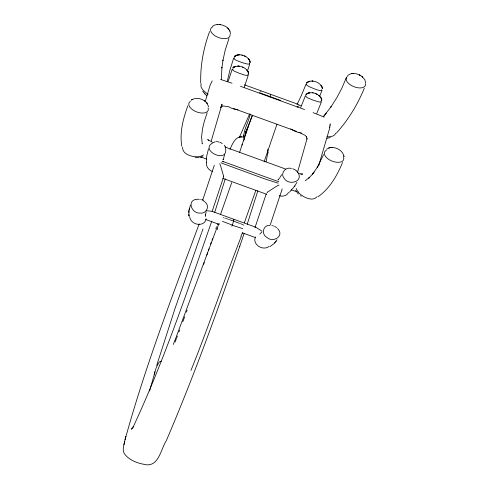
<?xml version="1.0" encoding="UTF-8"?>
<svg xmlns="http://www.w3.org/2000/svg" width="489" height="489" viewBox="0 0 489 489"><rect width="100%" height="100%" fill="white"/><g stroke="black" fill="none" stroke-linecap="round" stroke-linejoin="round"><path stroke-width="0.73" d="M248.534 73.815C247.697 67.384 237.74 63.692 232.886 67.953L233.87 67.066L232.886 67.953M318.749 165.508L329.354 129.23L330.222 123.735M190.459 205.062L188.986 210.374L188.919 215.093M221.291 79.713L221.939 67.5L221.865 68.038L223.002 60.049L222.917 60.569L225.154 50.324L228.956 38.49M233.815 219.433L233.51 219.824M233.815 219.494L232.984 223.265M266.065 161.798L267.978 151.963M267.886 153.442L267.801 149.163M223.033 161.963L223.082 161.26M188.766 212.477L188.882 211.089M306.835 83.845C304.781 84.909 309.684 86.736 310.778 87.39C312.697 87.941 321.517 92.47 321.78 89.725M234.494 57.788C231.762 59.64 242.52 62.537 243.95 63.179C245.502 63.368 249.225 65.123 249.659 63.35M217.354 228.308L217.312 229.488M329.849 127.244L329.91 126.84M330.154 125.202L330.216 124.799M250.264 114.053C248.791 122.024 242.024 131.871 244.292 139.866M124.707 441.243C124.072 445.137 122.012 449.623 124.157 453.346C128.534 459.746 136.309 462.869 143.68 464.275C158.687 468.37 160.6 449.458 166.346 440.583C195.398 372.734 220.282 303.174 244.182 233.369M227.177 81.834L229.922 70.098L233.65 58.105M243.601 136.168L243.693 135.697M243.779 135.251L243.87 134.793M223.32 159.359L224.598 154.652M217.385 228.125L217.422 227.941A24.756 18.955 17.2 0 1 217.996 225.979L219.115 223.29M294.861 186.376L294.946 185.973M335.668 133.191C335.002 135.875 331.731 136.529 329.372 136.743A17.824 9.346 21.8 0 1 327.08 136.792M189.304 208.895L189.457 208.216M188.986 210.374L189.133 209.695M125.074 439.684C145.227 366.316 172.629 295.136 199.194 223.907M206.596 162.586C205.637 166.627 209.005 170.349 212.623 171.596M123.913 444.709L125.85 436.322M211.224 141.009L222.018 104.169L220.765 107.427M149.561 391.011L156.119 367.948L158.589 362.893L159.701 361.762L161.248 361.175M154.824 371.756L154.567 374.867M247.923 74.621C248.051 77.073 240.637 73.442 239.255 73.301C238.387 72.616 230.423 70.367 233.057 69.028M217.464 224.653L217.654 223.938M206.162 212.037L205.392 215.068L205.539 214.39L205.539 216.291L205.386 215.46M205.325 101.192L210.16 85.049L212.214 80.862M297.605 172.067L307.049 138.631L307.019 139.114L306.505 136.682L306.682 137.012L305.136 135.343L298.975 132.293M225.282 178.827L214.634 212.587M248.051 127.348L251.26 118.32M156.7 365.417L174.897 308.877L201.468 233.155M320.98 101.101C321.756 103.79 314.409 100.178 313.223 100.178C311.872 99.298 304.635 97.5 305.906 95.624M257.862 190.753L247.22 224.237M228.271 81.119L232.177 69.267M244.335 87.091L248.253 75.208M247.471 71.088L249.818 63.79M264.078 161.908L276.908 124.414M220.447 214.622L231.755 182.507M244.366 222.752L255.845 190.288M239.524 152.562L243.65 140.111M214.292 165.264L202.66 200.227M212.067 211.621L223.577 177.055M254.952 227.788L266.218 193.944M270.234 224.934L282.232 188.882M211.81 221.071C187.525 290.484 164.139 360.564 133.032 427.276L133.619 426.274L131.333 429.244L132.348 428.48M269.995 96.944L270.704 94.365L270.527 94.75M215.881 228.711L216.541 226.743M232.819 223.76L231.847 226.193M208.534 148.778L206.731 155.881L206.358 162.605M241.969 145.105L242.269 144.224M243.412 140.808L246.56 131.602M212.043 240.026L212.501 238.681M210.655 244.078L211.126 242.721M244.91 136.4L248.082 127.238M206.884 255.007L207.593 252.954M208.546 250.209L209.017 248.84M203.503 264.665L204.237 262.593M239.738 246.474L239.861 246.132M251.138 118.631L252.379 115.221M201.719 232.477L203.027 228.907M242.55 232.519L242.312 233.149M209.653 31.473C203.485 47.959 200.239 65.636 200.728 83.258M207.183 112.818L204.396 121.027L202.464 129.023L201.584 136.951L202.232 143.852L202.146 143.54M252.318 115.71L245.472 132.721L246.071 131.639L245.655 132.397M186.395 312.116L187.116 310.179M187.88 105.789C183.155 118.589 179.487 132.495 181.786 146.199M182.831 321.695L184.695 316.707M305.35 95.875L300.753 107.439M321.432 101.798L316.805 113.424M176.333 336.64L216.59 228.724M176.615 338.082L177.385 336.059M178.931 332L179.701 329.977M346.273 77.861L341.664 88.631L336.866 97.635L330.851 107.067L331.169 106.614L323.308 116.773L326.371 113.063M175.111 342.007L176.364 338.736M173.295 344.476L176.083 337.294M242.251 233.308L241.719 234.598A24.756 18.955 17.2 0 1 240.875 236.273M249.665 113.845L239.219 137.733M241.26 236.529C223.803 280.906 208.864 326.236 190.942 370.436M306.071 84.108L301.285 95.685L296.982 104.591M322.037 90.331L319.684 96.18M182.654 147.103C181.945 154.023 191.431 156.871 197.067 156.773A15.764 8.466 20.9 0 0 199.726 156.468L200.233 156.364A17.763 9.523 20.8 0 0 202.061 155.759L203.552 154.952M364.323 88.185C357.63 104.573 348.26 119.952 336.383 133.106M342.551 162.507C337.141 175.508 329.794 188.577 317.997 196.78M323.596 154.579L317.159 167.641L318.889 164.665L318.632 165.099M246.725 130.184L247.526 128.277L246.37 131.021L247.196 129.059M288.577 192.366C287.116 195.869 282.654 196.804 279.311 195.783M229.995 149.316C232.544 143.68 235.79 134.982 243.681 137.085M317.025 196.767C312.667 201.657 304.708 197.807 300.503 194.347A15.764 8.46 21.9 0 1 298.522 192.36L298.168 191.939M201.217 83.931C199.909 86.7 202.415 89.481 204.268 91.296A17.824 9.352 21 0 0 206.584 93.203A16.687 8.735 21 0 0 208.125 94.23M281.695 174.659L279.983 177.397M296.964 182.379L293.858 187.14L289.47 192.183M245.747 132.195C247.165 130.184 245.13 133.118 245.9 131.951M317.416 167.201L312.398 174.353L314.17 172.067M220.851 107.317L222.238 106.07L221.853 106.192L222.813 105.917L227.923 106.62M270.154 246.474L274.176 243.491L277.086 239.787M305.827 94.897C310.405 89.988 320.796 93.888 321.731 100.318L321.695 99.664L321.731 100.318M261.97 231.865L259.793 234.127M306.67 83.008L307.116 82.494L306.67 83.008C311.414 78.497 321.187 82.311 322.379 88.533L322.214 87.488L322.379 88.533M274.702 242.935L275.142 242.397M275.704 241.7L276.144 241.163M234.323 56.785C239.084 52.329 249.213 55.966 250.075 62.433L249.793 60.764L250.075 62.433M278.681 179.121L277.96 180.007L278.412 179.475M312.728 173.925L308.81 178.082L309.225 177.666L305.234 180.71M347.636 75.636C351.829 71.638 358.73 73.692 362.636 77.097L362.16 76.687M246.181 131.59L246.811 131.015M212.415 26.357L214.628 25.055L217.66 24.468L217.11 24.505C222.752 24.059 230.172 27.421 230.429 33.772M297.067 107.189L299.072 105.685M326.548 149.237L329.299 147.812L328.865 147.953C335.002 146.058 342.893 150.092 344.018 156.627M267.373 192.165L277.306 185.802A1.565 0.41 -26.2 0 1 277.966 185.472L278.021 185.447A3.588 0.941 -26.2 0 1 278.247 185.362L279.054 185.062M191.083 100.208C196.083 96.712 203.589 98.686 207.153 103.356L206.798 102.879M192.281 99.45L191.664 99.799M202.379 156.749L202.77 156.572M330.393 137.543L327 138.363M309.164 81.339L307.349 82.286L309.867 81.174L309.543 81.253M201.627 157.055L199.952 157.513M195.71 199.378C186.596 201.523 192.379 213.852 199.903 213.051C206.138 214.378 210.264 206.107 205.154 202.134M330.698 147.525L330.106 147.623L330.595 147.544M196.083 199.298L199.365 199.261M351.664 73.588L352.361 73.497M300.882 174.298L302.783 174.041L299.231 173.638M215.362 141.755C195.215 148.937 230.68 166.315 225.166 146.553M199.054 157.666L195.099 157.696M241.774 136.969L239.476 137.103M238.033 109.799L237.293 109.799M269.769 225.368C262.941 224.861 261.071 234.414 266.878 237.385C273.058 243.277 285.087 235.9 277.465 228.467M216.297 141.327L217.281 141.327M353.663 73.46L352.966 73.46M238.803 54.823L239.537 54.823M332.642 147.476L332.013 147.458L332.575 147.47M220.313 24.627L219.659 24.536L220.331 24.627M300.827 132.959L301.456 133.02M206.113 210.704L211.279 211.193M291.401 168.454C285.662 166.523 279.818 173.522 284.182 178.338C288.058 185.459 302.752 182.409 298.541 173.491M217.831 141.804L219.109 142.073M312.434 92.812L313.217 92.953M300.973 105.697L299.775 105.545A3.845 2.69 -72.3 0 0 299.598 105.545M271.78 225.521L272.618 225.71M223.131 217.684L223.607 217.788M242.77 228.626L234.958 226.144L222.471 221.328M241.89 55.129L242.66 55.324M220.625 79.456L232.018 83.209M280.827 100.496L259.329 92.684M224.757 218.088L225.398 218.283M200.649 199.543L201.486 199.824M260.478 91.59L261.01 91.761M296.652 191.664L291.151 189.848M226.077 218.491L226.774 218.724M292.673 168.772L293.088 168.913M227.483 218.956L228.192 219.2M228.889 219.445L229.579 219.683M230.264 219.928L238.993 223.125M233.216 108.362L296.352 131.297M244.414 84.811L299.127 104.689M240.551 86.302L304.543 109.542M225.148 147.073L285.454 168.98M222.336 161.254L278.822 181.774M222.788 178.338L266.279 194.139M211.908 211.297L255.71 227.214M205.722 219.524L219.268 224.433M242.587 232.905L255.392 237.568M313.07 112.647L324.225 117.091M273.455 225.967L273.864 226.12M206.444 159.072L201.034 156.926M219.952 142.342L220.362 142.501M239.689 223.394L240.386 223.669M241.071 223.944L241.731 224.213M315.564 93.65L317.049 94.328M243.222 67.427L242.483 67.103M293.504 169.072L294.305 169.438M242.348 224.482L242.917 224.738M212.342 142.22L207.684 139.499L208.607 140.624M244.946 56.186L245.301 56.357M244.561 56.003L244.922 56.174M220.765 142.678L221.548 143.075M359.922 75.22L359.336 74.921L359.971 75.245M202.312 199.634L202.892 199.922M274.677 226.474L275.069 226.682M243.43 224.983L243.864 225.221M294.696 169.64L295.075 169.866M221.04 162.648L221.774 163.075A14.163 11.492 23.1 0 0 222.269 163.332L265.564 179.176L277.355 182.941A10.66 8.655 23.1 0 0 278.149 183.075M203.063 200.563L203.43 200.777M256.181 227.458L261.841 231.083M275.448 226.902L275.82 227.134M221.92 143.295L222.281 143.528M203.607 200.893L204.738 201.743M300.423 195.686L301.242 196.254M295.435 170.099L295.79 170.343M291.682 129.64L290.698 128.833M204.268 100.661L204.793 101.027L204.359 100.722M276.181 227.379L276.523 227.636M319.152 95.728L318.797 95.434L319.396 95.93M296.126 170.6L296.45 170.869M362.239 76.755L364.806 79.695L365.803 83.13M206.187 95.251L206.902 95.881L203.247 91.956M296.603 171.003L297.434 171.853M228.082 28.411L227.532 27.897M298.07 193.632L298.437 194.011M204.274 93.283L204.928 94.016M297.752 193.302L295.68 190.325M224.225 145.239L225.074 146.4M228.95 29.419L228.485 28.845M297.556 172L297.893 172.44M320.955 85.239L321.377 85.783M206.896 103.014L208.607 106.755M297.997 172.586L298.461 173.338M202.715 91.162L203.161 91.834M219.714 163.736L219.983 164.194A3.588 1.137 65.2 0 1 220.105 164.408L220.129 164.463A1.565 0.495 65.2 0 1 220.429 165.135L223.265 175.068M229.946 31.168L229.641 30.507M296.175 188.43L297.012 190.252A17.763 9.511 22 0 0 298.18 191.939M321.621 99.279L321.426 98.644L321.719 99.933L321.664 99.548M223.363 175.417L223.552 176.168M188.821 214.488L189.188 216.382M343.895 155.893L343.981 156.419M188.937 215.197L189.035 215.802M269.298 246.236A8.423 6.822 24.6 0 1 258.608 246.322A8.423 6.822 24.6 0 1 255.533 236.939M206.101 218.65A8.423 6.828 21.7 0 1 198.106 224.347A8.423 6.828 21.7 0 1 189.701 217M267.061 192.415A1.98 0.52 -26.2 0 1 267.3 192.22M223.589 176.34A1.98 0.63 65.2 0 1 223.626 176.639M266.749 194.121A1.467 0.385 -26.2 0 1 266.432 194.17M278.974 177.965A11.492 9.328 23.1 0 1 279.781 178.424M222.758 159.658A7.94 6.449 23.1 0 1 223.583 159.732M236.468 109.261A4.205 0.672 20.3 0 1 232.44 108.552A4.205 0.672 20.3 0 1 228.571 106.394M300.075 132.501A4.205 0.672 20.3 0 1 295.637 131.504A4.205 0.672 20.3 0 1 292.245 129.493M230.068 34.462A10.275 5.41 21 0 1 217.746 37.219A10.275 5.41 21 0 1 212.434 26.968M365.534 83.784A10.275 5.403 21.8 0 1 353.718 86.626A10.275 5.403 21.8 0 1 347.434 76.431M343.535 157.152A10.275 5.513 21.8 0 1 332.025 161.077A10.275 5.513 21.8 0 1 326.371 150.288M208.069 107.843A10.275 5.513 21 0 1 196.878 111.993A10.275 5.513 21 0 1 190.404 101.388M248.534 73.442L248.516 74.114L248.534 73.442M234.414 56.687L234.176 57.005L235.056 56.033L234.414 56.687M306.23 94.365L306.022 94.628L306.707 93.912L306.23 94.365M235.154 55.96L234.854 56.198L235.154 55.96M233.931 67.036L233.626 67.237L234.812 66.59L233.931 67.036M307.233 93.558L306.964 93.717L308.137 93.124L307.251 93.54M236.04 55.44L235.698 55.605L236.04 55.44M237.024 55.086L236.658 55.19L237.024 55.086M235.545 66.363L235.172 66.461L235.863 66.284L235.545 66.363M309.121 92.849L308.449 93.02L309.837 92.745L309.121 92.849M238.088 54.89L237.703 54.939L238.406 54.847L238.088 54.89M238.546 66.156L237.764 66.113L239.341 66.247L238.546 66.156M312.881 81.131L312.116 81.052L312.881 81.131M248.932 59.23L248.455 58.668L249.335 59.823L248.932 59.23M247.422 70.624L246.969 70.08L247.422 70.624M320.436 97.005L320.692 97.335L320.436 97.005M247.813 71.217L247.63 70.923L248.253 72.109L247.813 71.217M321.132 98.038L320.931 97.678L321.132 98.038M321.731 86.357L321.921 86.718L321.731 86.357M248.436 72.745L248.363 72.439L248.504 73.081L248.436 72.745"/></g></svg>
